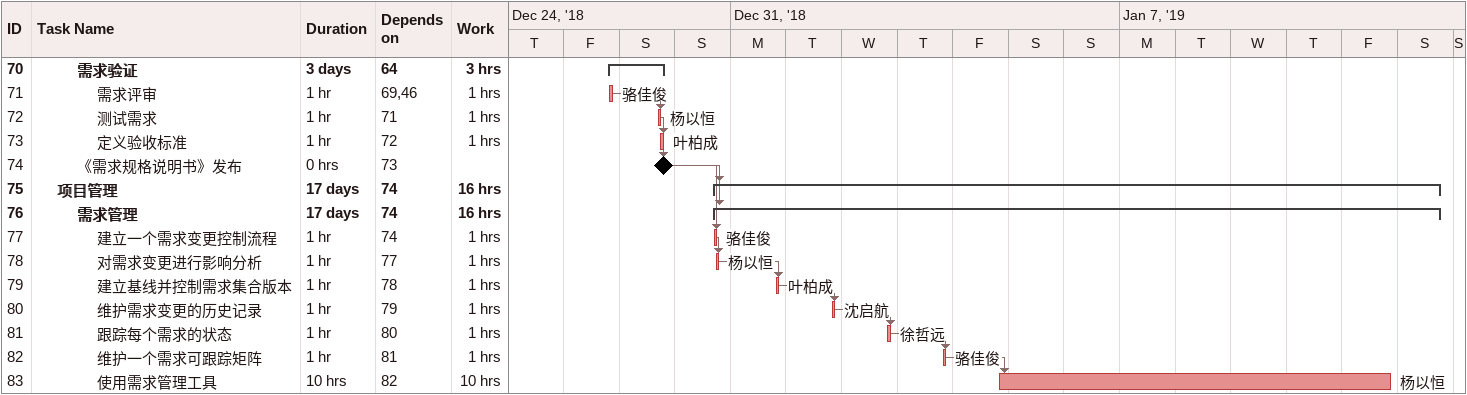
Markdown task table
| ID | Level | Task | Duration | Start | Finish | Predecessors | Resources | Work (h) |
|---|---|---|---|---|---|---|---|---|
| 70 | 3 | **需求验证** | 3d | 2018-12-28 | 2018-12-29 | 64 |  | 3 |
| 71 | 4 | 需求评审 | 1h | 2018-12-28 | 2018-12-28 | 69, 46 | 骆佳俊 | 1 |
| 72 | 4 | 测试需求 | 1h | 2018-12-29 | 2018-12-29 | 71 | 杨以恒 | 1 |
| 73 | 4 | 定义验收标准 | 1h | 2018-12-29 | 2018-12-29 | 72 | 叶柏成 | 1 |
| 74 | 3 | 《需求规格说明书》发布 | 0h | 2018-12-29 | 2018-12-29 | 73 |  |  |
| 75 | 2 | **项目管理** | 17d | 2018-12-30 | 2019-01-12 | 74 |  | 16 |
| 76 | 3 | **需求管理** | 17d | 2018-12-30 | 2019-01-12 | 74 |  | 16 |
| 77 | 4 | 建立一个需求变更控制流程 | 1h | 2018-12-30 | 2018-12-30 | 74 | 骆佳俊 | 1 |
| 78 | 4 | 对需求变更进行影响分析 | 1h | 2018-12-30 | 2018-12-30 | 77 | 杨以恒 | 1 |
| 79 | 4 | 建立基线并控制需求集合版本 | 1h | 2018-12-31 | 2018-12-31 | 78 | 叶柏成 | 1 |
| 80 | 4 | 维护需求变更的历史记录 | 1h | 2019-01-01 | 2019-01-01 | 79 | 沈启航 | 1 |
| 81 | 4 | 跟踪每个需求的状态 | 1h | 2019-01-02 | 2019-01-02 | 80 | 徐哲远 | 1 |
| 82 | 4 | 维护一个需求可跟踪矩阵 | 1h | 2019-01-03 | 2019-01-03 | 81 | 骆佳俊 | 1 |
| 83 | 4 | 使用需求管理工具 | 10h | 2019-01-04 | 2019-01-11 | 82 | 杨以恒 | 10 |
